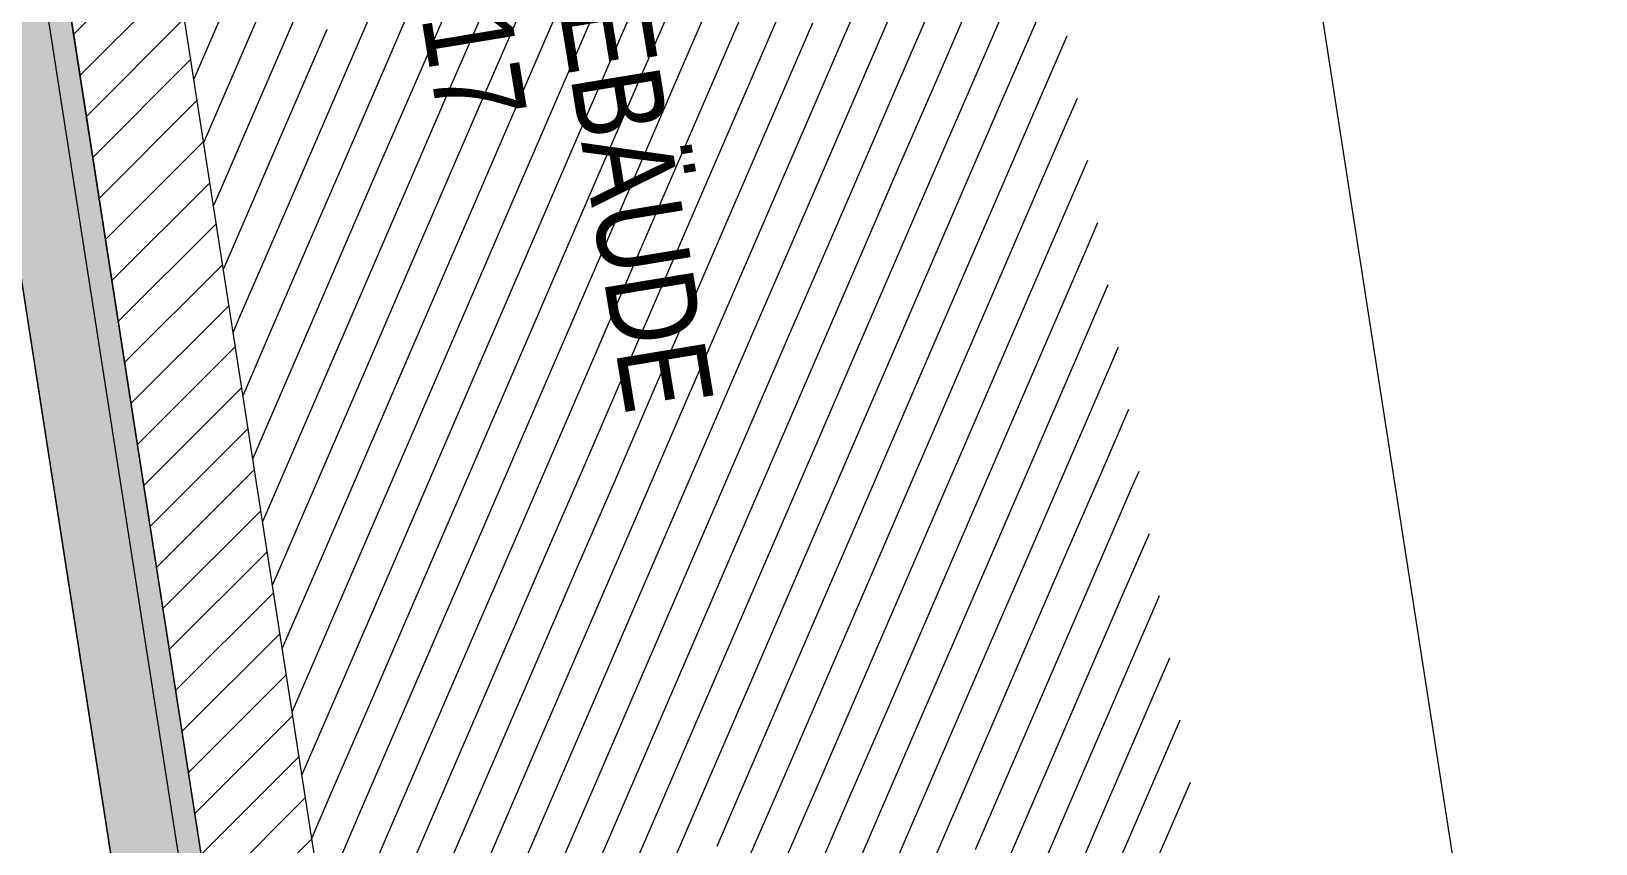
# Model space of a CAD drawing. Header units: millimetres. Extents: x 12535370 to 12566104, y 356204400 to 356234587.
# Drawn here: x 12556865 to 12560366, y 356208073 to 356209892 of the extents above; entities that cross this region are included whole.
import ezdxf
from ezdxf.enums import TextEntityAlignment as Align

# ---------------------------------------------------------------- set-up
doc = ezdxf.new("R2010")
doc.units = ezdxf.units.MM
doc.header["$MEASUREMENT"] = 0
doc.linetypes.add('Dot & Dashed', pattern=[6702.78, 3527.78, -1763.89, 0, -1411.11])
for name, color, linetype in [('New_010 Aussenwände', 7, 'Continuous'), ('New_035 Decken', 7, 'Continuous'), ('New_080 Raumdefinitionen', 7, 'Continuous'), ('New_110 Bemassungen Ausführung', 7, 'Continuous'), ('New_290 Raster _ Achsen', 7, 'Continuous')]:
    doc.layers.add(name, color=color, linetype=linetype)
for name, color, linetype, lineweight in [('New_010 Aussenwände_Pen_No__1', 7, 'Continuous', 13), ('New_035 Decken_Pen_No__1', 7, 'Continuous', 13), ('New_110 Bemassungen Ausführung_Pen_No__1', 7, 'Continuous', 13), ('New_255 Plangrafiken_Pen_No__1', 7, 'Continuous', 13), ('New_255 Plangrafiken_Pen_No__39', 8, 'Continuous', 13), ('New_290 Raster _ Achsen_Pen_No__108', 7, 'Continuous', 13)]:
    doc.layers.add(name, color=color, linetype=linetype, lineweight=lineweight)
doc.styles.add('GENERATED_STYLE_1', font='arial.ttf')
doc.styles.add('GENERATED_STYLE_2', font='arial.ttf', dxfattribs={"width": 0.8})
doc.dimstyles.new('GENERATED_STYLE__1', dxfattribs={"dimtxt": 125, "dimasz": 47.5, "dimexe": 0.18, "dimexo": 2, "dimgap": 0, "dimtad": 1, "dimlfac": 0.001, "dimzin": 0, "dimdsep": 46, "dimtxsty": 'GENERATED_STYLE_1', "dimblk": 'ARROWHEAD_2', "dimblk1": 'ARROWHEAD_2', "dimblk2": 'ARROWHEAD_2', "dimcen": 0.09, "dimclrd": 7, "dimclre": 7, "dimclrt": 7, "dimadec": 0, "dimazin": 0, "dimtfac": 1, "dimtdec": 4, "dimtmove": 0, "dimatfit": 3, "dimfxl": 1, "dimtolj": 1, "dimtzin": 0, "dimarcsym": 0})

# ---------------------------------------------------------------- blocks, each defined once
blk = doc.blocks.new('*X25', base_point=(12240439.2, 356160438.4))
at = {"layer": 'New_255 Plangrafiken_Pen_No__39', "color": 8, "linetype": 'Continuous', "lineweight": 13}
for p, q in [((12558193.1, 356210091.9), (12558105, 356209888)), ((12558193.1, 356210091.9), (12558105, 356209888)), ((12557684.6, 356210069.6), (12557596.6, 356209865.7)), ((12557684.6, 356210069.6), (12557596.6, 356209865.7)), ((12558263.1, 356210061.7), (12558175, 356209857.8)), ((12558263.1, 356210061.7), (12558175, 356209857.8)), ((12558771.5, 356210084), (12558683.4, 356209880.1)), ((12558771.5, 356210084), (12558683.4, 356209880.1)), ((12558841.6, 356210053.8), (12558753.5, 356209849.8)), ((12558841.6, 356210053.8), (12558753.5, 356209849.8)), ((12557754.7, 356210039.3), (12557666.6, 356209835.4)), ((12557754.7, 356210039.3), (12557666.6, 356209835.4)), ((12558333.2, 356210031.4), (12558245.1, 356209827.5)), ((12558333.2, 356210031.4), (12558245.1, 356209827.5)), ((12558911.6, 356210023.5), (12558823.6, 356209819.6)), ((12558911.6, 356210023.5), (12558823.6, 356209819.6)), ((12557316.3, 356209986.7), (12557229.2, 356209785)), ((12557316.3, 356209986.7), (12557229.2, 356209785)), ((12557824.8, 356210009.1), (12557736.7, 356209805.2)), ((12557824.8, 356210009.1), (12557736.7, 356209805.2)), ((12558403.2, 356210001.2), (12558315.1, 356209797.3)), ((12558403.2, 356210001.2), (12558315.1, 356209797.3)), ((12558981.7, 356209993.2), (12558893.6, 356209789.3)), ((12558981.7, 356209993.2), (12558893.6, 356209789.3)), ((12557386.4, 356209956.5), (12557298.3, 356209752.6)), ((12557386.4, 356209956.5), (12557298.3, 356209752.6)), ((12557894.8, 356209978.8), (12557806.7, 356209774.9)), ((12557894.8, 356209978.8), (12557806.7, 356209774.9)), ((12557964.9, 356209948.6), (12557876.8, 356209744.7)), ((12557964.9, 356209948.6), (12557876.8, 356209744.7)), ((12558473.3, 356209970.9), (12558385.2, 356209767)), ((12558473.3, 356209970.9), (12558385.2, 356209767)), ((12559051.7, 356209963), (12558963.7, 356209759.1)), ((12559051.7, 356209963), (12558963.7, 356209759.1)), ((12557456.5, 356209926.2), (12557368.4, 356209722.3)), ((12557456.5, 356209926.2), (12557368.4, 356209722.3)), ((12558034.9, 356209918.3), (12557946.8, 356209714.4)), ((12558034.9, 356209918.3), (12557946.8, 356209714.4)), ((12558543.3, 356209940.6), (12558455.2, 356209736.7)), ((12558543.3, 356209940.6), (12558455.2, 356209736.7)), ((12558613.4, 356209910.4), (12558525.3, 356209706.5)), ((12558613.4, 356209910.4), (12558525.3, 356209706.5)), ((12559121.8, 356209932.7), (12559033.7, 356209728.8)), ((12559121.8, 356209932.7), (12559033.7, 356209728.8)), ((12557526.5, 356209896), (12557438.4, 356209692.1)), ((12557526.5, 356209896), (12557438.4, 356209692.1)), ((12558105, 356209888), (12558016.9, 356209684.1)), ((12558105, 356209888), (12558016.9, 356209684.1)), ((12558683.4, 356209880.1), (12558595.4, 356209676.2)), ((12558683.4, 356209880.1), (12558595.4, 356209676.2)), ((12559182.6, 356209880.9), (12559103.8, 356209698.5)), ((12559182.6, 356209880.9), (12559103.8, 356209698.5)), ((12557596.6, 356209865.7), (12557508.5, 356209661.8)), ((12557596.6, 356209865.7), (12557508.5, 356209661.8)), ((12558175, 356209857.8), (12558086.9, 356209653.9)), ((12558175, 356209857.8), (12558086.9, 356209653.9)), ((12558753.5, 356209849.8), (12558665.4, 356209645.9)), ((12558753.5, 356209849.8), (12558665.4, 356209645.9)), ((12557666.6, 356209835.4), (12557578.5, 356209631.5)), ((12557666.6, 356209835.4), (12557578.5, 356209631.5)), ((12557736.7, 356209805.2), (12557648.6, 356209601.3)), ((12557736.7, 356209805.2), (12557648.6, 356209601.3)), ((12558245.1, 356209827.5), (12558157, 356209623.6)), ((12558245.1, 356209827.5), (12558157, 356209623.6)), ((12558823.6, 356209819.6), (12558735.5, 356209615.7)), ((12558823.6, 356209819.6), (12558735.5, 356209615.7)), ((12557806.7, 356209774.9), (12557718.6, 356209571)), ((12557806.7, 356209774.9), (12557718.6, 356209571)), ((12558315.1, 356209797.3), (12558227.1, 356209593.3)), ((12558315.1, 356209797.3), (12558227.1, 356209593.3)), ((12558893.6, 356209789.3), (12558805.5, 356209585.4)), ((12558893.6, 356209789.3), (12558805.5, 356209585.4)), ((12557298.3, 356209752.6), (12557251.2, 356209643.5)), ((12557298.3, 356209752.6), (12557251.2, 356209643.5)), ((12557876.8, 356209744.7), (12557788.7, 356209540.7)), ((12557876.8, 356209744.7), (12557788.7, 356209540.7)), ((12558385.2, 356209767), (12558297.1, 356209563.1)), ((12558385.2, 356209767), (12558297.1, 356209563.1)), ((12558455.2, 356209736.7), (12558367.2, 356209532.8)), ((12558455.2, 356209736.7), (12558367.2, 356209532.8)), ((12558963.7, 356209759.1), (12558875.6, 356209555.2)), ((12558963.7, 356209759.1), (12558875.6, 356209555.2)), ((12559205.5, 356209741.7), (12559173.8, 356209668.3)), ((12559205.5, 356209741.7), (12559173.8, 356209668.3)), ((12557368.4, 356209722.3), (12557280.3, 356209518.4)), ((12557368.4, 356209722.3), (12557280.3, 356209518.4)), ((12557946.8, 356209714.4), (12557858.7, 356209510.5)), ((12557946.8, 356209714.4), (12557858.7, 356209510.5)), ((12558525.3, 356209706.5), (12558437.2, 356209502.6)), ((12558525.3, 356209706.5), (12558437.2, 356209502.6)), ((12559033.7, 356209728.8), (12558945.6, 356209524.9)), ((12559033.7, 356209728.8), (12558945.6, 356209524.9)), ((12557438.4, 356209692.1), (12557350.3, 356209488.1)), ((12557438.4, 356209692.1), (12557350.3, 356209488.1)), ((12558016.9, 356209684.1), (12557928.8, 356209480.2)), ((12558016.9, 356209684.1), (12557928.8, 356209480.2)), ((12558595.4, 356209676.2), (12558507.3, 356209472.3)), ((12558595.4, 356209676.2), (12558507.3, 356209472.3)), ((12559103.8, 356209698.5), (12559015.7, 356209494.6)), ((12559103.8, 356209698.5), (12559015.7, 356209494.6)), ((12559173.8, 356209668.3), (12559085.7, 356209464.4)), ((12559173.8, 356209668.3), (12559085.7, 356209464.4)), ((12557508.5, 356209661.8), (12557420.4, 356209457.9)), ((12557508.5, 356209661.8), (12557420.4, 356209457.9)), ((12557578.5, 356209631.5), (12557490.4, 356209427.6)), ((12557578.5, 356209631.5), (12557490.4, 356209427.6)), ((12558086.9, 356209653.9), (12557998.9, 356209450)), ((12558086.9, 356209653.9), (12557998.9, 356209450)), ((12558665.4, 356209645.9), (12558577.3, 356209442)), ((12558665.4, 356209645.9), (12558577.3, 356209442)), ((12557648.6, 356209601.3), (12557560.5, 356209397.4)), ((12557648.6, 356209601.3), (12557560.5, 356209397.4)), ((12558157, 356209623.6), (12558068.9, 356209419.7)), ((12558157, 356209623.6), (12558068.9, 356209419.7)), ((12558735.5, 356209615.7), (12558647.4, 356209411.8)), ((12558735.5, 356209615.7), (12558647.4, 356209411.8)), ((12559228.5, 356209602.5), (12559155.8, 356209434.1)), ((12559228.5, 356209602.5), (12559155.8, 356209434.1)), ((12557718.6, 356209571), (12557630.6, 356209367.1)), ((12557718.6, 356209571), (12557630.6, 356209367.1)), ((12558227.1, 356209593.3), (12558139, 356209389.4)), ((12558227.1, 356209593.3), (12558139, 356209389.4)), ((12558297.1, 356209563.1), (12558209, 356209359.2)), ((12558297.1, 356209563.1), (12558209, 356209359.2)), ((12558805.5, 356209585.4), (12558717.4, 356209381.5)), ((12558805.5, 356209585.4), (12558717.4, 356209381.5)), ((12557788.7, 356209540.7), (12557700.6, 356209336.8)), ((12557788.7, 356209540.7), (12557700.6, 356209336.8)), ((12558367.2, 356209532.8), (12558279.1, 356209328.9)), ((12558367.2, 356209532.8), (12558279.1, 356209328.9)), ((12558875.6, 356209555.2), (12558787.5, 356209351.2)), ((12558875.6, 356209555.2), (12558787.5, 356209351.2)), ((12558945.6, 356209524.9), (12558857.5, 356209321)), ((12558945.6, 356209524.9), (12558857.5, 356209321)), ((12557280.3, 356209518.4), (12557273.2, 356209501.9)), ((12557280.3, 356209518.4), (12557273.2, 356209501.9)), ((12557858.7, 356209510.5), (12557770.7, 356209306.6)), ((12557858.7, 356209510.5), (12557770.7, 356209306.6)), ((12558437.2, 356209502.6), (12558349.1, 356209298.6)), ((12558437.2, 356209502.6), (12558349.1, 356209298.6)), ((12559015.7, 356209494.6), (12558927.6, 356209290.7)), ((12559015.7, 356209494.6), (12558927.6, 356209290.7)), ((12557350.3, 356209488.1), (12557295.1, 356209360.3)), ((12557350.3, 356209488.1), (12557295.1, 356209360.3)), ((12557420.4, 356209457.9), (12557332.3, 356209254)), ((12557420.4, 356209457.9), (12557332.3, 356209254)), ((12557928.8, 356209480.2), (12557840.7, 356209276.3)), ((12557928.8, 356209480.2), (12557840.7, 356209276.3)), ((12558507.3, 356209472.3), (12558419.2, 356209268.4)), ((12558507.3, 356209472.3), (12558419.2, 356209268.4)), ((12559085.7, 356209464.4), (12558997.7, 356209260.5)), ((12559085.7, 356209464.4), (12558997.7, 356209260.5)), ((12559251.5, 356209463.3), (12559225.8, 356209403.8)), ((12559251.5, 356209463.3), (12559225.8, 356209403.8)), ((12557490.4, 356209427.6), (12557402.4, 356209223.7)), ((12557490.4, 356209427.6), (12557402.4, 356209223.7)), ((12557998.9, 356209450), (12557910.8, 356209246)), ((12557998.9, 356209450), (12557910.8, 356209246)), ((12558068.9, 356209419.7), (12557980.8, 356209215.8)), ((12558068.9, 356209419.7), (12557980.8, 356209215.8)), ((12558577.3, 356209442), (12558489.2, 356209238.1)), ((12558577.3, 356209442), (12558489.2, 356209238.1)), ((12559155.8, 356209434.1), (12559067.7, 356209230.2)), ((12559155.8, 356209434.1), (12559067.7, 356209230.2)), ((12557560.5, 356209397.4), (12557472.4, 356209193.4)), ((12557560.5, 356209397.4), (12557472.4, 356209193.4)), ((12558139, 356209389.4), (12558050.9, 356209185.5)), ((12558139, 356209389.4), (12558050.9, 356209185.5)), ((12558647.4, 356209411.8), (12558559.3, 356209207.9)), ((12558647.4, 356209411.8), (12558559.3, 356209207.9)), ((12559225.8, 356209403.8), (12559137.8, 356209199.9)), ((12559225.8, 356209403.8), (12559137.8, 356209199.9)), ((12557630.6, 356209367.1), (12557542.5, 356209163.2)), ((12557630.6, 356209367.1), (12557542.5, 356209163.2)), ((12558209, 356209359.2), (12558120.9, 356209155.3)), ((12558209, 356209359.2), (12558120.9, 356209155.3)), ((12558717.4, 356209381.5), (12558629.3, 356209177.6)), ((12558717.4, 356209381.5), (12558629.3, 356209177.6)), ((12558787.5, 356209351.2), (12558699.4, 356209147.3)), ((12558787.5, 356209351.2), (12558699.4, 356209147.3)), ((12557700.6, 356209336.8), (12557612.5, 356209132.9)), ((12557700.6, 356209336.8), (12557612.5, 356209132.9)), ((12558279.1, 356209328.9), (12558191, 356209125)), ((12558279.1, 356209328.9), (12558191, 356209125)), ((12558857.5, 356209321), (12558769.5, 356209117.1)), ((12558857.5, 356209321), (12558769.5, 356209117.1)), ((12559274.5, 356209324.1), (12559207.8, 356209169.7)), ((12559274.5, 356209324.1), (12559207.8, 356209169.7)), ((12557770.7, 356209306.6), (12557682.6, 356209102.7)), ((12557770.7, 356209306.6), (12557682.6, 356209102.7)), ((12558349.1, 356209298.6), (12558261, 356209094.7)), ((12558349.1, 356209298.6), (12558261, 356209094.7)), ((12558927.6, 356209290.7), (12558839.5, 356209086.8)), ((12558927.6, 356209290.7), (12558839.5, 356209086.8)), ((12557332.3, 356209254), (12557317.1, 356209218.8)), ((12557332.3, 356209254), (12557317.1, 356209218.8)), ((12557840.7, 356209276.3), (12557752.6, 356209072.4)), ((12557840.7, 356209276.3), (12557752.6, 356209072.4)), ((12557910.8, 356209246), (12557822.7, 356209042.1)), ((12557910.8, 356209246), (12557822.7, 356209042.1)), ((12558419.2, 356209268.4), (12558331.1, 356209064.5)), ((12558419.2, 356209268.4), (12558331.1, 356209064.5)), ((12558997.7, 356209260.5), (12558909.6, 356209056.5)), ((12558997.7, 356209260.5), (12558909.6, 356209056.5)), ((12557402.4, 356209223.7), (12557339.1, 356209077.2)), ((12557402.4, 356209223.7), (12557339.1, 356209077.2)), ((12557980.8, 356209215.8), (12557892.7, 356209011.9)), ((12557980.8, 356209215.8), (12557892.7, 356209011.9)), ((12558489.2, 356209238.1), (12558401.2, 356209034.2)), ((12558489.2, 356209238.1), (12558401.2, 356209034.2)), ((12559067.7, 356209230.2), (12558979.6, 356209026.3)), ((12559067.7, 356209230.2), (12558979.6, 356209026.3)), ((12557472.4, 356209193.4), (12557384.3, 356208989.5)), ((12557472.4, 356209193.4), (12557384.3, 356208989.5)), ((12558050.9, 356209185.5), (12557962.8, 356208981.6)), ((12558050.9, 356209185.5), (12557962.8, 356208981.6)), ((12558559.3, 356209207.9), (12558471.2, 356209003.9)), ((12558559.3, 356209207.9), (12558471.2, 356209003.9)), ((12558629.3, 356209177.6), (12558541.3, 356208973.7)), ((12558629.3, 356209177.6), (12558541.3, 356208973.7)), ((12559137.8, 356209199.9), (12559049.7, 356208996)), ((12559137.8, 356209199.9), (12559049.7, 356208996)), ((12559297.5, 356209184.9), (12559277.9, 356209139.4)), ((12559297.5, 356209184.9), (12559277.9, 356209139.4)), ((12557542.5, 356209163.2), (12557454.4, 356208959.3)), ((12557542.5, 356209163.2), (12557454.4, 356208959.3)), ((12558120.9, 356209155.3), (12558032.8, 356208951.3)), ((12558120.9, 356209155.3), (12558032.8, 356208951.3)), ((12558699.4, 356209147.3), (12558611.3, 356208943.4)), ((12558699.4, 356209147.3), (12558611.3, 356208943.4)), ((12559207.8, 356209169.7), (12559119.7, 356208965.8)), ((12559207.8, 356209169.7), (12559119.7, 356208965.8)), ((12559277.9, 356209139.4), (12559189.8, 356208935.5)), ((12559277.9, 356209139.4), (12559189.8, 356208935.5)), ((12557612.5, 356209132.9), (12557524.4, 356208929)), ((12557612.5, 356209132.9), (12557524.4, 356208929)), ((12558191, 356209125), (12558102.9, 356208921.1)), ((12558191, 356209125), (12558102.9, 356208921.1)), ((12558769.5, 356209117.1), (12558681.4, 356208913.2)), ((12558769.5, 356209117.1), (12558681.4, 356208913.2)), ((12557682.6, 356209102.7), (12557594.5, 356208898.7)), ((12557682.6, 356209102.7), (12557594.5, 356208898.7)), ((12557752.6, 356209072.4), (12557664.5, 356208868.5)), ((12557752.6, 356209072.4), (12557664.5, 356208868.5)), ((12558261, 356209094.7), (12558173, 356208890.8)), ((12558261, 356209094.7), (12558173, 356208890.8)), ((12558839.5, 356209086.8), (12558751.4, 356208882.9)), ((12558839.5, 356209086.8), (12558751.4, 356208882.9)), ((12557822.7, 356209042.1), (12557734.6, 356208838.2)), ((12557822.7, 356209042.1), (12557734.6, 356208838.2)), ((12558331.1, 356209064.5), (12558243, 356208860.6)), ((12558331.1, 356209064.5), (12558243, 356208860.6)), ((12558909.6, 356209056.5), (12558821.5, 356208852.6)), ((12558909.6, 356209056.5), (12558821.5, 356208852.6)), ((12559320.5, 356209045.7), (12559259.8, 356208905.2)), ((12559320.5, 356209045.7), (12559259.8, 356208905.2)), ((12557892.7, 356209011.9), (12557804.7, 356208808)), ((12557892.7, 356209011.9), (12557804.7, 356208808)), ((12558401.2, 356209034.2), (12558313.1, 356208830.3)), ((12558401.2, 356209034.2), (12558313.1, 356208830.3)), ((12558471.2, 356209003.9), (12558383.1, 356208800)), ((12558471.2, 356209003.9), (12558383.1, 356208800)), ((12558979.6, 356209026.3), (12558891.5, 356208822.4)), ((12558979.6, 356209026.3), (12558891.5, 356208822.4)), ((12557384.3, 356208989.5), (12557361, 356208935.6)), ((12557384.3, 356208989.5), (12557361, 356208935.6)), ((12557962.8, 356208981.6), (12557874.7, 356208777.7)), ((12557962.8, 356208981.6), (12557874.7, 356208777.7)), ((12558541.3, 356208973.7), (12558453.2, 356208769.8)), ((12558541.3, 356208973.7), (12558453.2, 356208769.8)), ((12559049.7, 356208996), (12558961.6, 356208792.1)), ((12559049.7, 356208996), (12558961.6, 356208792.1)), ((12559119.7, 356208965.8), (12559031.6, 356208761.8)), ((12559119.7, 356208965.8), (12559031.6, 356208761.8)), ((12557454.4, 356208959.3), (12557383, 356208794.1)), ((12557454.4, 356208959.3), (12557383, 356208794.1)), ((12558032.8, 356208951.3), (12557944.8, 356208747.4)), ((12558032.8, 356208951.3), (12557944.8, 356208747.4)), ((12558611.3, 356208943.4), (12558523.2, 356208739.5)), ((12558611.3, 356208943.4), (12558523.2, 356208739.5)), ((12559189.8, 356208935.5), (12559101.7, 356208731.6)), ((12559189.8, 356208935.5), (12559101.7, 356208731.6)), ((12557524.4, 356208929), (12557436.3, 356208725.1)), ((12557524.4, 356208929), (12557436.3, 356208725.1)), ((12557594.5, 356208898.7), (12557506.4, 356208694.8)), ((12557594.5, 356208898.7), (12557506.4, 356208694.8)), ((12558102.9, 356208921.1), (12558014.8, 356208717.2)), ((12558102.9, 356208921.1), (12558014.8, 356208717.2)), ((12558681.4, 356208913.2), (12558593.3, 356208709.2)), ((12558681.4, 356208913.2), (12558593.3, 356208709.2)), ((12559259.8, 356208905.2), (12559171.7, 356208701.3)), ((12559259.8, 356208905.2), (12559171.7, 356208701.3)), ((12559343.5, 356208906.5), (12559329.9, 356208875)), ((12559343.5, 356208906.5), (12559329.9, 356208875)), ((12557664.5, 356208868.5), (12557576.5, 356208664.6)), ((12557664.5, 356208868.5), (12557576.5, 356208664.6)), ((12558173, 356208890.8), (12558084.9, 356208686.9)), ((12558173, 356208890.8), (12558084.9, 356208686.9)), ((12558243, 356208860.6), (12558154.9, 356208656.6)), ((12558243, 356208860.6), (12558154.9, 356208656.6)), ((12558751.4, 356208882.9), (12558663.3, 356208679)), ((12558751.4, 356208882.9), (12558663.3, 356208679)), ((12559329.9, 356208875), (12559241.8, 356208671.1)), ((12559329.9, 356208875), (12559241.8, 356208671.1)), ((12557734.6, 356208838.2), (12557646.5, 356208634.3)), ((12557734.6, 356208838.2), (12557646.5, 356208634.3)), ((12558313.1, 356208830.3), (12558225, 356208626.4)), ((12558313.1, 356208830.3), (12558225, 356208626.4)), ((12558821.5, 356208852.6), (12558733.4, 356208648.7)), ((12558821.5, 356208852.6), (12558733.4, 356208648.7)), ((12557804.7, 356208808), (12557716.6, 356208604)), ((12557804.7, 356208808), (12557716.6, 356208604)), ((12558383.1, 356208800), (12558295, 356208596.1)), ((12558383.1, 356208800), (12558295, 356208596.1)), ((12558891.5, 356208822.4), (12558803.4, 356208618.5)), ((12558891.5, 356208822.4), (12558803.4, 356208618.5)), ((12558961.6, 356208792.1), (12558873.5, 356208588.2)), ((12558961.6, 356208792.1), (12558873.5, 356208588.2)), ((12557874.7, 356208777.7), (12557786.6, 356208573.8)), ((12557874.7, 356208777.7), (12557786.6, 356208573.8)), ((12558453.2, 356208769.8), (12558365.1, 356208565.9)), ((12558453.2, 356208769.8), (12558365.1, 356208565.9)), ((12559031.6, 356208761.8), (12558943.6, 356208557.9)), ((12559031.6, 356208761.8), (12558943.6, 356208557.9)), ((12559366.5, 356208767.3), (12559311.9, 356208640.8)), ((12559366.5, 356208767.3), (12559311.9, 356208640.8)), ((12557436.3, 356208725.1), (12557405, 356208652.5)), ((12557436.3, 356208725.1), (12557405, 356208652.5)), ((12557944.8, 356208747.4), (12557856.7, 356208543.5)), ((12557944.8, 356208747.4), (12557856.7, 356208543.5)), ((12558523.2, 356208739.5), (12558435.1, 356208535.6)), ((12558523.2, 356208739.5), (12558435.1, 356208535.6)), ((12559101.7, 356208731.6), (12559013.6, 356208527.7)), ((12559101.7, 356208731.6), (12559013.6, 356208527.7)), ((12557506.4, 356208694.8), (12557427, 356208511)), ((12557506.4, 356208694.8), (12557427, 356208511)), ((12558014.8, 356208717.2), (12557926.7, 356208513.3)), ((12558014.8, 356208717.2), (12557926.7, 356208513.3)), ((12558084.9, 356208686.9), (12557996.8, 356208483)), ((12558084.9, 356208686.9), (12557996.8, 356208483)), ((12558593.3, 356208709.2), (12558505.2, 356208505.3)), ((12558593.3, 356208709.2), (12558505.2, 356208505.3)), ((12559171.7, 356208701.3), (12559083.7, 356208497.4)), ((12559171.7, 356208701.3), (12559083.7, 356208497.4)), ((12557576.5, 356208664.6), (12557488.4, 356208460.7)), ((12557576.5, 356208664.6), (12557488.4, 356208460.7)), ((12558154.9, 356208656.6), (12558066.8, 356208452.7)), ((12558154.9, 356208656.6), (12558066.8, 356208452.7)), ((12558663.3, 356208679), (12558575.3, 356208475.1)), ((12558663.3, 356208679), (12558575.3, 356208475.1)), ((12559241.8, 356208671.1), (12559153.7, 356208467.1)), ((12559241.8, 356208671.1), (12559153.7, 356208467.1)), ((12557646.5, 356208634.3), (12557558.4, 356208430.4)), ((12557646.5, 356208634.3), (12557558.4, 356208430.4)), ((12558225, 356208626.4), (12558136.9, 356208422.5)), ((12558225, 356208626.4), (12558136.9, 356208422.5)), ((12558733.4, 356208648.7), (12558645.3, 356208444.8)), ((12558733.4, 356208648.7), (12558645.3, 356208444.8)), ((12558803.4, 356208618.5), (12558715.4, 356208414.5)), ((12558803.4, 356208618.5), (12558715.4, 356208414.5)), ((12559311.9, 356208640.8), (12559223.8, 356208436.9)), ((12559311.9, 356208640.8), (12559223.8, 356208436.9)), ((12559389.5, 356208628.1), (12559381.9, 356208610.5)), ((12559389.5, 356208628.1), (12559381.9, 356208610.5)), ((12557716.6, 356208604), (12557628.5, 356208400.1)), ((12557716.6, 356208604), (12557628.5, 356208400.1)), ((12558295, 356208596.1), (12558206.9, 356208392.2)), ((12558295, 356208596.1), (12558206.9, 356208392.2)), ((12558873.5, 356208588.2), (12558785.4, 356208384.3)), ((12558873.5, 356208588.2), (12558785.4, 356208384.3)), ((12559381.9, 356208610.5), (12559293.8, 356208406.6)), ((12559381.9, 356208610.5), (12559293.8, 356208406.6)), ((12557786.6, 356208573.8), (12557698.5, 356208369.9)), ((12557786.6, 356208573.8), (12557698.5, 356208369.9)), ((12558365.1, 356208565.9), (12558277, 356208361.9)), ((12558365.1, 356208565.9), (12558277, 356208361.9)), ((12558943.6, 356208557.9), (12558855.5, 356208354)), ((12558943.6, 356208557.9), (12558855.5, 356208354)), ((12557856.7, 356208543.5), (12557768.6, 356208339.6)), ((12557856.7, 356208543.5), (12557768.6, 356208339.6)), ((12557926.7, 356208513.3), (12557838.6, 356208309.3)), ((12557926.7, 356208513.3), (12557838.6, 356208309.3)), ((12558435.1, 356208535.6), (12558347.1, 356208331.7)), ((12558435.1, 356208535.6), (12558347.1, 356208331.7)), ((12559013.6, 356208527.7), (12558925.5, 356208323.8)), ((12559013.6, 356208527.7), (12558925.5, 356208323.8)), ((12557996.8, 356208483), (12557908.7, 356208279.1)), ((12557996.8, 356208483), (12557908.7, 356208279.1)), ((12558505.2, 356208505.3), (12558417.1, 356208301.4)), ((12558505.2, 356208505.3), (12558417.1, 356208301.4)), ((12558575.3, 356208475.1), (12558487.2, 356208271.2)), ((12558575.3, 356208475.1), (12558487.2, 356208271.2)), ((12559083.7, 356208497.4), (12558995.6, 356208293.5)), ((12559083.7, 356208497.4), (12558995.6, 356208293.5)), ((12559412.5, 356208488.9), (12559363.9, 356208376.4)), ((12559412.5, 356208488.9), (12559363.9, 356208376.4)), ((12557488.4, 356208460.7), (12557448.9, 356208369.4)), ((12557488.4, 356208460.7), (12557448.9, 356208369.4)), ((12558066.8, 356208452.7), (12557978.8, 356208248.8)), ((12558066.8, 356208452.7), (12557978.8, 356208248.8)), ((12558645.3, 356208444.8), (12558557.2, 356208240.9)), ((12558645.3, 356208444.8), (12558557.2, 356208240.9)), ((12559153.7, 356208467.1), (12559065.6, 356208263.2)), ((12559153.7, 356208467.1), (12559065.6, 356208263.2)), ((12557558.4, 356208430.4), (12557470.9, 356208227.8)), ((12557558.4, 356208430.4), (12557470.9, 356208227.8)), ((12558136.9, 356208422.5), (12558048.8, 356208218.6)), ((12558136.9, 356208422.5), (12558048.8, 356208218.6)), ((12558715.4, 356208414.5), (12558627.3, 356208210.6)), ((12558715.4, 356208414.5), (12558627.3, 356208210.6)), ((12559223.8, 356208436.9), (12559135.7, 356208233)), ((12559223.8, 356208436.9), (12559135.7, 356208233)), ((12559293.8, 356208406.6), (12559205.7, 356208202.7)), ((12559293.8, 356208406.6), (12559205.7, 356208202.7)), ((12557628.5, 356208400.1), (12557540.4, 356208196.2)), ((12557628.5, 356208400.1), (12557540.4, 356208196.2)), ((12557698.5, 356208369.9), (12557610.4, 356208166)), ((12557698.5, 356208369.9), (12557610.4, 356208166)), ((12558206.9, 356208392.2), (12558118.9, 356208188.3)), ((12558206.9, 356208392.2), (12558118.9, 356208188.3)), ((12558785.4, 356208384.3), (12558697.3, 356208180.4)), ((12558785.4, 356208384.3), (12558697.3, 356208180.4)), ((12559363.9, 356208376.4), (12559275.8, 356208172.4)), ((12559363.9, 356208376.4), (12559275.8, 356208172.4)), ((12557768.6, 356208339.6), (12557680.5, 356208135.7)), ((12557768.6, 356208339.6), (12557680.5, 356208135.7)), ((12558277, 356208361.9), (12558188.9, 356208158)), ((12558277, 356208361.9), (12558188.9, 356208158)), ((12558855.5, 356208354), (12558767.4, 356208150.1)), ((12558855.5, 356208354), (12558767.4, 356208150.1)), ((12559433.9, 356208346.1), (12559345.8, 356208142.2)), ((12559433.9, 356208346.1), (12559345.8, 356208142.2)), ((12559435.5, 356208349.7), (12559433.9, 356208346.1)), ((12559435.5, 356208349.7), (12559433.9, 356208346.1)), ((12557838.6, 356208309.3), (12557750.6, 356208105.4)), ((12557838.6, 356208309.3), (12557750.6, 356208105.4)), ((12558347.1, 356208331.7), (12558259, 356208127.8)), ((12558347.1, 356208331.7), (12558259, 356208127.8)), ((12558417.1, 356208301.4), (12558329, 356208097.5)), ((12558417.1, 356208301.4), (12558329, 356208097.5)), ((12558925.5, 356208323.8), (12558837.4, 356208119.8)), ((12558925.5, 356208323.8), (12558837.4, 356208119.8)), ((12557908.7, 356208279.1), (12557820.6, 356208075.2)), ((12557908.7, 356208279.1), (12557820.6, 356208075.2)), ((12558487.2, 356208271.2), (12558399.1, 356208067.3)), ((12558487.2, 356208271.2), (12558399.1, 356208067.3)), ((12558995.6, 356208293.5), (12558907.5, 356208089.6)), ((12558995.6, 356208293.5), (12558907.5, 356208089.6)), ((12557978.8, 356208248.8), (12557890.7, 356208044.9)), ((12557978.8, 356208248.8), (12557890.7, 356208044.9)), ((12558557.2, 356208240.9), (12558469.1, 356208037)), ((12558557.2, 356208240.9), (12558469.1, 356208037)), ((12559065.6, 356208263.2), (12558977.5, 356208059.3)), ((12559065.6, 356208263.2), (12558977.5, 356208059.3)), ((12559135.7, 356208233), (12559047.6, 356208029.1)), ((12559135.7, 356208233), (12559047.6, 356208029.1)), ((12557540.4, 356208196.2), (12557492.9, 356208086.3)), ((12557540.4, 356208196.2), (12557492.9, 356208086.3)), ((12558048.8, 356208218.6), (12557960.7, 356208014.7)), ((12558048.8, 356208218.6), (12557960.7, 356208014.7)), ((12558627.3, 356208210.6), (12558539.2, 356208006.7)), ((12558627.3, 356208210.6), (12558539.2, 356208006.7)), ((12559205.7, 356208202.7), (12559117.7, 356207998.8)), ((12559205.7, 356208202.7), (12559117.7, 356207998.8)), ((12559458.5, 356208210.5), (12559415.9, 356208111.9)), ((12559458.5, 356208210.5), (12559415.9, 356208111.9)), ((12557610.4, 356208166), (12557522.4, 356207962.1)), ((12557610.4, 356208166), (12557522.4, 356207962.1)), ((12558118.9, 356208188.3), (12558030.8, 356207984.4)), ((12558118.9, 356208188.3), (12558030.8, 356207984.4)), ((12558697.3, 356208180.4), (12558609.2, 356207976.5)), ((12558697.3, 356208180.4), (12558609.2, 356207976.5)), ((12559275.8, 356208172.4), (12559187.7, 356207968.5)), ((12559275.8, 356208172.4), (12559187.7, 356207968.5)), ((12557680.5, 356208135.7), (12557592.4, 356207931.8)), ((12557680.5, 356208135.7), (12557592.4, 356207931.8)), ((12558188.9, 356208158), (12558100.8, 356207954.1)), ((12558188.9, 356208158), (12558100.8, 356207954.1)), ((12558259, 356208127.8), (12558170.9, 356207923.9)), ((12558259, 356208127.8), (12558170.9, 356207923.9)), ((12558767.4, 356208150.1), (12558679.3, 356207946.2)), ((12558767.4, 356208150.1), (12558679.3, 356207946.2)), ((12559345.8, 356208142.2), (12559257.8, 356207938.3)), ((12559345.8, 356208142.2), (12559257.8, 356207938.3)), ((12557750.6, 356208105.4), (12557662.5, 356207901.5)), ((12557750.6, 356208105.4), (12557662.5, 356207901.5)), ((12558329, 356208097.5), (12558240.9, 356207893.6)), ((12558329, 356208097.5), (12558240.9, 356207893.6)), ((12558837.4, 356208119.8), (12558749.4, 356207915.9)), ((12558837.4, 356208119.8), (12558749.4, 356207915.9)), ((12558907.5, 356208089.6), (12558819.4, 356207885.7)), ((12558907.5, 356208089.6), (12558819.4, 356207885.7)), ((12559415.9, 356208111.9), (12559327.8, 356207908)), ((12559415.9, 356208111.9), (12559327.8, 356207908)), ((12557820.6, 356208075.2), (12557732.5, 356207871.3)), ((12557820.6, 356208075.2), (12557732.5, 356207871.3))]:
    blk.add_line(p, q, dxfattribs=at)
blk = doc.blocks.new('Fill_1', base_point=(12240439.2, 356160438.4))
at = {"layer": 'New_255 Plangrafiken_Pen_No__39', "color": 8, "linetype": 'Continuous', "lineweight": 13}
blk.add_blockref('*X25', (12240439.2, 356160438.4), dxfattribs=at)
blk = doc.blocks.new('Slab_2', base_point=(12541620.1, 356219239.2))
at = {"layer": 'New_035 Decken_Pen_No__1', "color": 7, "linetype": 'Continuous', "lineweight": 13, "flags": 128}
blk.add_lwpolyline([(12541620.1, 356219239.2), (12542552.9, 356218836.2), (12542740.1, 356219269.6), (12545797.5, 356217948.9), (12551678.1, 356215408.6), (12551105.2, 356214084.1), (12556682.6, 356211670.4), (12557509, 356206351.8), (12539437.6, 356214158.4), (12541457.1, 356219318)], close=True, dxfattribs=at)
blk = doc.blocks.new('Wall_25', base_point=(12557344.9, 356206105.5))
at = {"layer": 'New_010 Aussenwände', "linetype": 'Continuous', "lineweight": 0, "true_color": 0x000000}
h = blk.add_hatch(dxfattribs=at)
h.set_pattern_fill('BETON_BEWEHRT_SN46', color=18, style=0, pattern_type=2)
h.set_pattern_definition([(45, (12240439.16, 356160438.36), (-70.710678, 70.710678), [30, -20]), (45, (12240403.8, 356160473.71), (-70.710678, 70.710678), [100, 0])])
h.paths.add_polyline_path([(12555350.2, 356218942.1), (12557257.8, 356206666), (12557513.5, 356206323.1), (12555567.2, 356218848.3)])
h = blk.add_hatch(dxfattribs=at)
h.set_pattern_fill('BACKSTEIN', color=18, style=0, pattern_type=2)
h.set_pattern_definition([(45, (12240439.16, 356160438.356), (-53.033009, 53.033009), [])])
h.paths.add_polyline_path([(12555567.2, 356218848.3), (12557513.5, 356206323.1), (12557833, 356205894.6), (12555838.4, 356218731.2)])
at = {"layer": 'New_010 Aussenwände_Pen_No__1', "color": 7, "linetype": 'Continuous', "lineweight": 13}
blk.add_line((12557513.5, 356206323.1), (12555567.2, 356218848.3), dxfattribs=at)
at = {"layer": 'New_010 Aussenwände_Pen_No__1', "color": 7, "linetype": 'Continuous', "lineweight": 13, "flags": 128}
for points in [[(12555350.2, 356218942.1), (12557257.8, 356206666)], [(12557833, 356205894.6), (12555838.4, 356218731.2)]]:
    blk.add_lwpolyline(points, dxfattribs=at)
blk = doc.blocks.new('Standard grid marker[64]', base_point=(12557581.8, 356205556.1))
at = {"layer": 'New_290 Raster _ Achsen_Pen_No__108', "color": 7, "linetype": 'Dot & Dashed', "lineweight": 13}
blk.add_line((12557428.3, 356206544.2), (12554130.1, 356227771.8), dxfattribs=at)
at = {"layer": 'New_290 Raster _ Achsen_Pen_No__108', "color": 7, "lineweight": 13, "style": 'GENERATED_STYLE_1'}
for tag, p in [('AC_MarkerText_1_1', (12553993, 356228998.9)), ('AC_MarkerText_1_0', (12557652, 356205449.2))]:
    blk.add_attdef(tag, text='', height=150, rotation=336.6365, dxfattribs=at).set_placement(p, align=Align.TOP_CENTER)
blk = doc.blocks.new('*D234', base_point=(12240439.2, 356160438.4))
at = {"layer": 'New_110 Bemassungen Ausführung_Pen_No__1', "color": 7, "linetype": 'Continuous', "lineweight": 13, "transparency": 16777216}
for p, q in [((12538594.6, 356212757.1), (12538536.7, 356212714.1)), ((12538537.6, 356212747.7), (12538565.7, 356212735.6)), ((12538547.1, 356212692.6), (12538584.3, 356212778.6)), ((12538565.7, 356212735.6), (12557293.5, 356204645.5)), ((12557264.5, 356204624), (12557322.4, 356204667)), ((12557274.9, 356204602.5), (12557312.1, 356204688.5)), ((12557293.5, 356204645.5), (12557321.5, 356204633.4))]:
    blk.add_line(p, q, dxfattribs=at)
at = {"layer": 'New_110 Bemassungen Ausführung_Pen_No__1', "color": 7, "lineweight": 13, "transparency": 16777216, "insert": (12547742.6, 356208798.6), "char_height": 125, "attachment_point": 7, "rotation": 336.6365, "style": 'GENERATED_STYLE_1'}
blk.add_mtext('\\A1;{\\pql;\\fArial|b0|i0|c0|p0;\\W1.000000;20,40}', dxfattribs=at)
blk = doc.blocks.new('ARROWHEAD_2')
at = {"color": 0, "linetype": 'Continuous', "lineweight": 0}
for p, q in [((0, 0), (-1, 0)), ((-0.378, -0.655), (0.378, 0.655))]:
    blk.add_line(p, q, dxfattribs=at)
blk = doc.blocks.new('*D285', base_point=(12240439.2, 356160438.4))
at = {"layer": 'New_110 Bemassungen Ausführung_Pen_No__1', "color": 7, "linetype": 'Continuous', "lineweight": 13, "transparency": 16777216}
for p, q in [((12557632.7, 356223782.9), (12557565.4, 356223808.9)), ((12557594.3, 356223826.1), (12557599, 356223795.9)), ((12557552.7, 356223788.7), (12557645.3, 356223803.1)), ((12557599, 356223795.9), (12560319.7, 356206280.9)), ((12560273.4, 356206273.7), (12560366, 356206288.1)), ((12560286.1, 356206293.9), (12560353.4, 356206267.8)), ((12560319.7, 356206280.9), (12560324.4, 356206250.7))]:
    blk.add_line(p, q, dxfattribs=at)
at = {"layer": 'New_110 Bemassungen Ausführung_Pen_No__1', "color": 7, "lineweight": 13, "transparency": 16777216, "insert": (12558916.7, 356215280.7), "char_height": 125, "attachment_point": 7, "rotation": 278.8295, "style": 'GENERATED_STYLE_1'}
blk.add_mtext('\\A1;{\\pql;\\fArial|b0|i0|c0|p0;\\W1.000000;17,72\\fArial|b0|i0|c0|p0;\\W1.000000;\\A1{\\H.66x;\\S5^  ;}}', dxfattribs=at)
blk = doc.blocks.new('*D311', base_point=(12240439.2, 356160438.4))
at = {"layer": 'New_110 Bemassungen Ausführung_Pen_No__1', "color": 7, "linetype": 'Continuous', "lineweight": 13, "transparency": 16777216}
for p, q in [((12547540.5, 356211446.8), (12547724.1, 356211367.5)), ((12547753.1, 356211389), (12547695.1, 356211346)), ((12547705.5, 356211324.5), (12547742.7, 356211410.5)), ((12547724.1, 356211367.5), (12557470.1, 356207157.4)), ((12557451.5, 356207114.4), (12557488.7, 356207200.4)), ((12557441.1, 356207135.9), (12557499, 356207178.9)), ((12557470.1, 356207157.4), (12557498.1, 356207145.3))]:
    blk.add_line(p, q, dxfattribs=at)
at = {"layer": 'New_110 Bemassungen Ausführung_Pen_No__1', "color": 7, "lineweight": 13, "transparency": 16777216, "insert": (12552369.3, 356209355.4), "char_height": 125, "attachment_point": 7, "rotation": 336.6365, "style": 'GENERATED_STYLE_1'}
blk.add_mtext('\\A1;{\\pql;\\fArial|b0|i0|c0|p0;\\W1.000000;10,61\\fArial|b0|i0|c0|p0;\\W1.000000;\\A1{\\H.66x;\\S5^  ;}}', dxfattribs=at)

msp = doc.modelspace()

# ---------------------------------------------------------------- linework, layer by layer
at = {"layer": 'New_080 Raumdefinitionen', "color": 21, "linetype": 'Continuous', "lineweight": 0, "true_color": 0xffa8a8, "flags": 128}
msp.add_lwpolyline([(12544556.115, 356218101.27), (12542390.616, 356213088.348), (12557257.782, 356206665.979), (12556464.903, 356211768.801), (12551105.173, 356214084.116), (12551539.29, 356215087.265)], close=True, dxfattribs=at)

# ---------------------------------------------------------------- block references
at = {"layer": 'New_010 Aussenwände', "color": 7, "lineweight": 13}
msp.add_blockref('Wall_25', (12557344.877, 356206105.484), dxfattribs=at)
at = {"layer": 'New_035 Decken', "color": 7, "linetype": 'Continuous', "lineweight": 13}
msp.add_blockref('Slab_2', (12541620.051, 356219239.198), dxfattribs=at)
at = {"layer": 'New_255 Plangrafiken_Pen_No__39', "color": 8, "linetype": 'Continuous', "lineweight": 13}
msp.add_blockref('Fill_1', (12240439.157, 356160438.356), dxfattribs=at)
at = {"layer": 'New_290 Raster _ Achsen', "color": 7, "linetype": 'Continuous', "lineweight": 13}
msp.add_blockref('Standard grid marker[64]', (12557581.816, 356205556.091), dxfattribs=at)

# ---------------------------------------------------------------- texts
at = {"layer": 'New_255 Plangrafiken_Pen_No__1', "color": 7, "linetype": 'Continuous', "lineweight": 13, "insert": (12557534.556, 356211136.464), "char_height": 200, "attachment_point": 7, "rotation": 279.380775, "line_spacing_factor": 0.921289, "style": 'GENERATED_STYLE_2'}
msp.add_mtext('\\A1;{\\pql;\\fArial|b0|i0|c0|p0;\\W0.800000;NACHBARGEBÄUDE\\P\\pql;\\fArial|b0|i0|c0|p0;\\W0.800000;RENNWEG 17}', dxfattribs=at)

# ---------------------------------------------------------------- dimensions: what is measured, and where the dimension line sits
at = {"layer": 'New_110 Bemassungen Ausführung', "color": 7, "linetype": 'Continuous', "lineweight": 13}
for base, p1, p2, angle, picture, middle, turn in [((12560319.717, 356206280.87), (12555112.343, 356223409.643), (12557833.047, 356205894.602), 278.829492, '*D285', (12559066.045, 356214921.668), 278.829492), ((12557293.461, 356204645.514), (12539105.263, 356213984.694), (12557833.047, 356205894.602), 336.636458, '*D234', (12547959.579, 356208772.911), 336.636458), ((12557470.072, 356207157.412), (12547578.942, 356211031.488), (12557257.782, 356206665.979), 336.636458, '*D311', (12552752.699, 356209290.554), 336.636458)]:
    dim = msp.add_linear_dim(base=base, p1=p1, p2=p2, angle=angle, dimstyle='GENERATED_STYLE__1', dxfattribs=at)
    dim.commit()
    dim.dimension.update_dxf_attribs({"geometry": picture, "text_midpoint": middle, "dimtype": 160, "text_rotation": turn})

doc.saveas('drawing.dxf')
